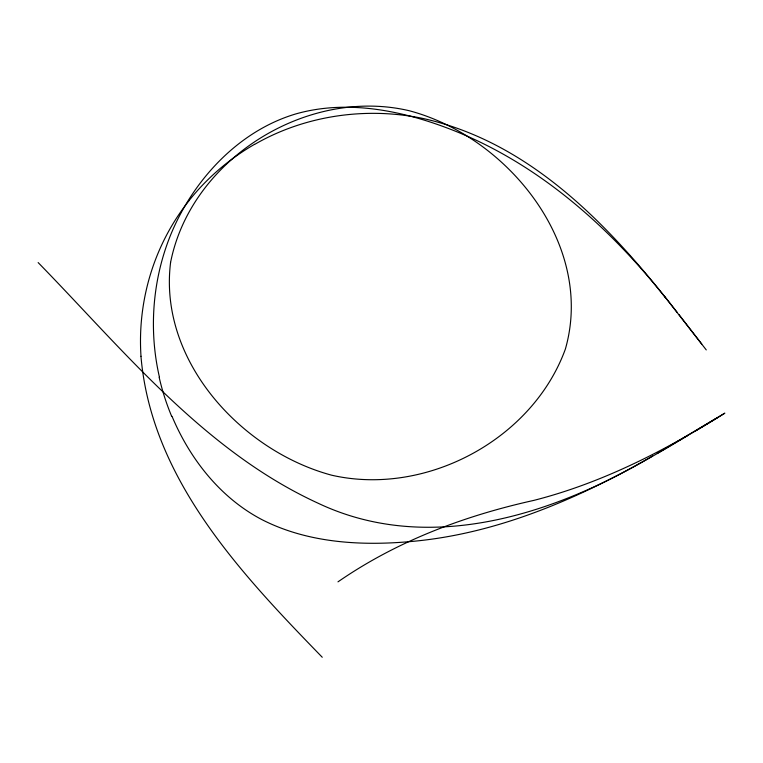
<?xml version="1.0" encoding="UTF-8"?>
<svg xmlns="http://www.w3.org/2000/svg" width="763" height="763" viewBox="0 0 763 763"><rect width="100%" height="100%" fill="white"/><g stroke="black" fill="none" stroke-linecap="round" stroke-linejoin="round"><path stroke-width="1.14" d="M189.167 200.555C169.806 224.761 155.814 253.125 147.965 283.092A241.461 232.391 -21.7 0 0 141.002 356.264M337.971 581.854C396.827 541.139 464.343 515.778 533.9 500.375C602.226 482.95 665.403 450.437 724.85 413.155L657.325 453.365M717.373 417.685L695.312 431.009M688.064 435.339C603.295 486.823 511.363 532.66 411.114 541.511C360.842 546.031 307.804 543.008 262.091 519.708C220.469 498.001 189.968 459.059 172.009 416.293M652.546 456.016C553.795 514.72 428.377 555.483 318.057 503.199C204.179 450.866 123.778 350.331 38.15 262.577M254.594 144.436C282.329 128.422 313.459 118.542 345.248 114.927A239.773 228.862 -21.2 0 1 422.521 118.37C531.315 142.109 611.354 227.689 677.029 312.191M322.253 657.258C240.679 573.28 151.351 478.935 140.955 356.273M664.897 297.045C606.89 223.921 533.699 159.963 445.182 127.249C397.914 109.719 345.114 99.829 295.643 113.973C251.351 127.183 214.641 159.353 189.968 197.798A238.333 231.675 -5 0 0 170.445 235.414C152.438 280.126 148.613 330.284 159.448 377.227M664.811 296.731L706.261 349.921M678.917 314.518L701.76 344.056M171.704 416.417A244.351 236.301 30.2 0 1 159.152 377.284M189.11 200.507A225.905 217.426 -21.5 0 1 254.537 144.331M170.597 262.367C158.246 360.441 241.06 450.799 331.647 475.196C425.554 496.656 532.336 439.889 565.373 349.082C595.226 244.618 507.481 136.663 409.082 110.692C307.088 86.801 191.027 158.99 170.597 262.367"/></g></svg>
